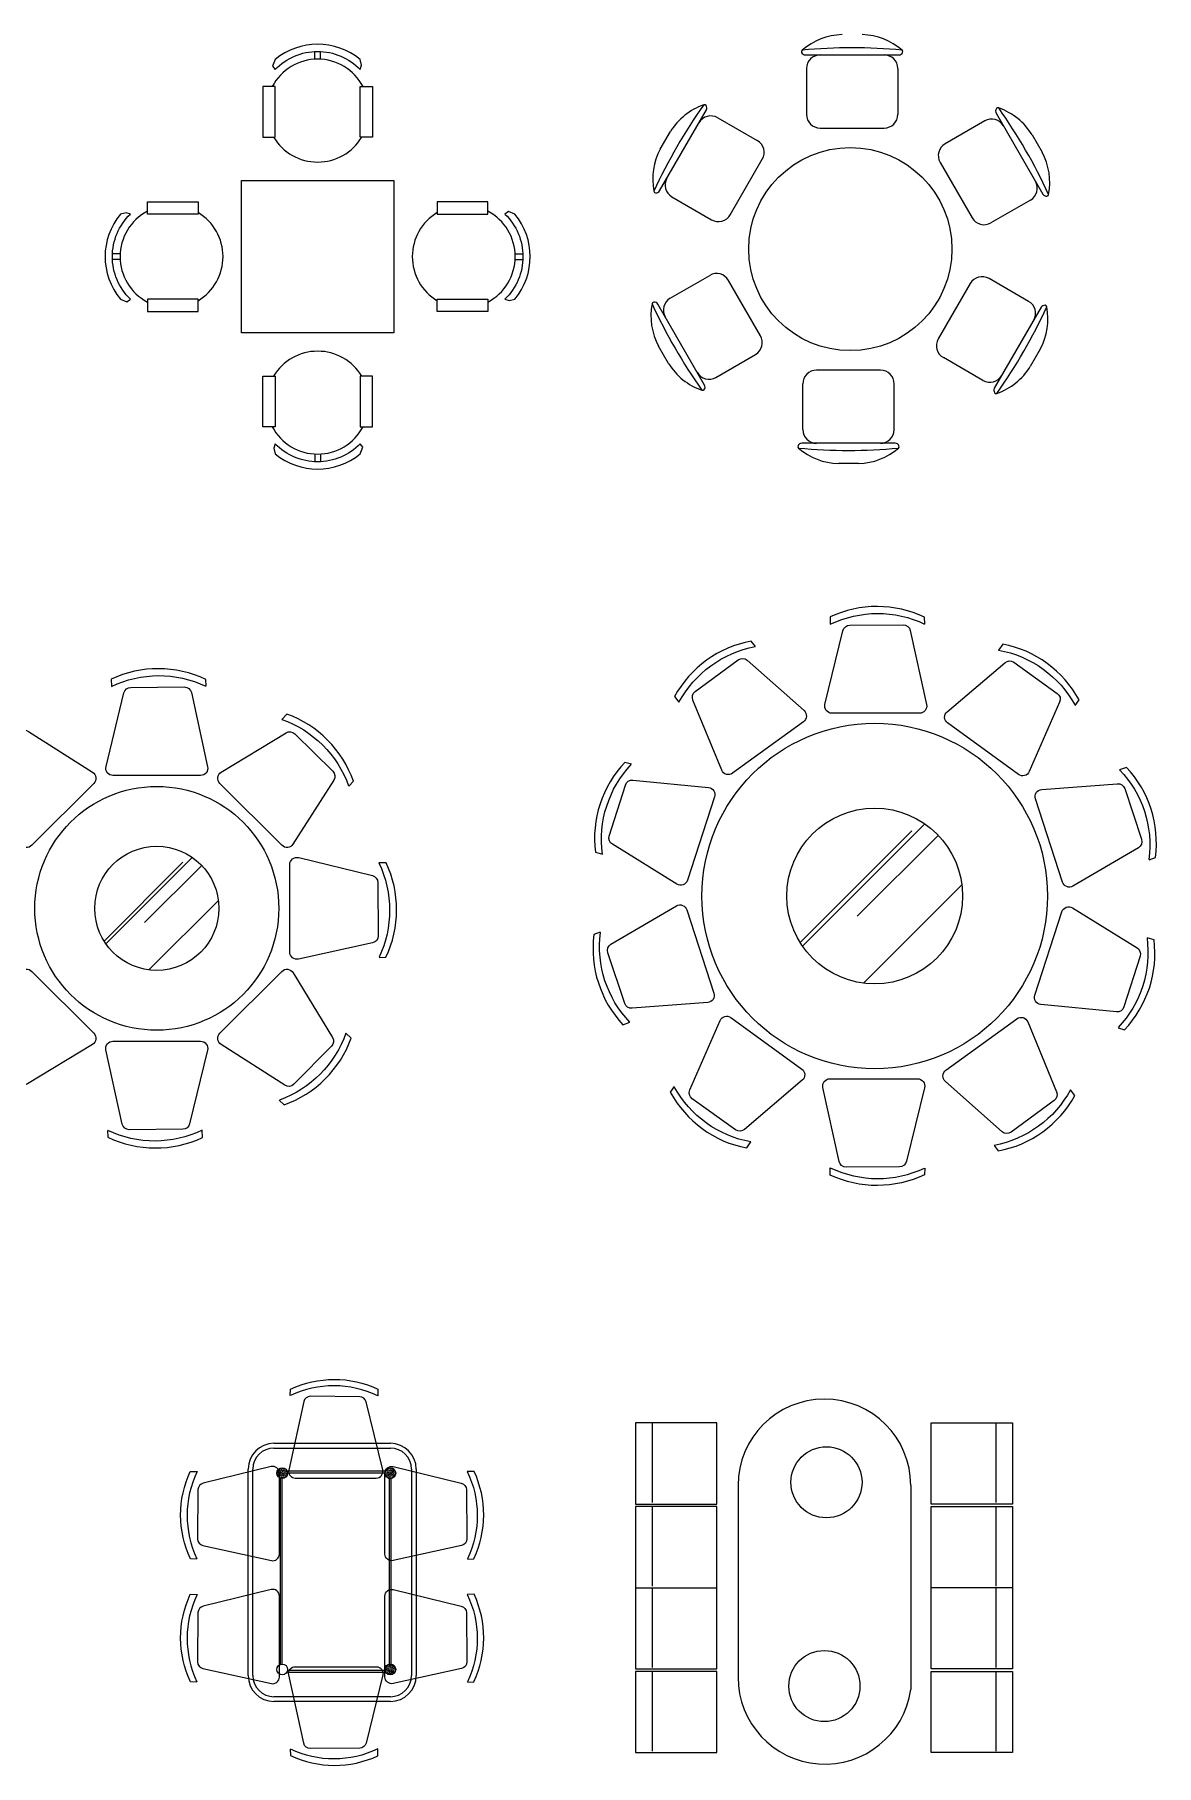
# Model space of a CAD drawing. Header units: millimetres. Extents: x 42 to 19556, y 853 to 17555.
# Drawn here: x 14036 to 19556, y 1769 to 10291 of the extents above; entities that cross this region are included whole.
import ezdxf

# ---------------------------------------------------------------- set-up
doc = ezdxf.new("R2010")
doc.units = ezdxf.units.MM
pattern_1 = [(49.99999999999996, (16596.31428029796, 2822.865023962455), (6.656080581581461, -0.5823315963196648), [0.6959901800327332, -7.655891980360066]), (355, (16596.31428029796, 2822.865023962455), (-1.287594208814581, 6.980244514041026), [0.5567921440261866, -6.124713584288052]), (100.4513999999999, (16596.86895367166, 2822.81649638107), (5.368491316396896, 6.397908680009174), [0.5915006175122728, -6.506506996792121]), (46.18419999999997, (16596.31428029796, 2824.720997786149), (9.903857194283804, -1.535994781089254), [1.0439852700491, -11.4838379705401]), (96.63559999999981, (16597.13960159977, 2824.592997699161), (8.673547529396314, 9.039686297881348), [0.8872509541080169, -9.759758936170172]), (351.1841999999999, (16596.31428029796, 2824.720997786149), (8.673540472843971, 9.039693072416677), [0.8351882160392765, -9.18707037643203]), (20.99999999999998, (16597.24226710794, 2824.25700432295), (5.539219288889816, -3.736250589316648), [0.6959901800327333, -7.655891980360066]), (326, (16597.24226710794, 2824.25700432295), (2.257934422251013, 6.729297472038717), [0.5567921440261867, -6.124713584288052]), (71.45139999999999, (16597.70386876015, 2823.945649813046), (7.797155980453434, 2.993040779616087), [0.5915006175122749, -6.506506996792144]), (37.49999999999998, (16596.31428029796, 2822.865023962455), (0.1128418652193757, 3.089211376797932), [0, -6.050474631751227, 0, -6.217512274959085, 0, -6.14791325695581]), (7.499999999999861, (16596.31428029796, 2822.865023962455), (2.441250863006519, 3.660089044800297), [0, -3.544909983633387, 0, -5.911276595744678, 0, -2.343166939443533]), (327.5, (16594.24486942997, 2822.865023962455), (4.953802312761964, -0.2093062565203506), [0, -2.319967266775775, 0, -7.238297872340415, 0, -9.604664484451709]), (317.5, (16593.31688261998, 2822.865023962455), (5.411891293242766, 0.9289611290085764), [0, -3.01595744680851, 0, -4.806972176759411, 0, -6.820703764320784])]

msp = doc.modelspace()

# ---------------------------------------------------------------- hatches: boundary and pattern name
at = {"true_color": 0x000000}
h = msp.add_hatch(dxfattribs=at)
h.set_pattern_fill('AR-RROOF', color=18, scale=541.7847025495751, angle=45, style=0)
h.set_pattern_definition([(44.99999999999999, (-89567.71510920546, -2096.575778951868), (459.7195645391294, 1225.918838771011), [8126.770538243622, -1083.569405099149, 2708.923512747874, -541.7847025495747]), (44.99999999999999, (-89249.74241025804, -1395.503443039255), (-892.622154480143, 126.4228802482606), [1625.354107648724, -178.7889518413596, 3250.708215297449, -406.3385269121811]), (44.99999999999999, (-89701.7999821069, -1579.3912688524), (1735.441356135213, 2248.794869870574), [4334.277620396598, -758.4985835694046, 2167.138810198299, -541.7847025495747])])
h.paths.add_polyline_path([(18602.70884179452, 6049.47180206445, 1), (17737.50773014443, 6049.47180206445, 1)])
h = msp.add_hatch(dxfattribs=at)
h.set_pattern_fill('AR-RROOF', color=18, scale=382.4362606232295, angle=45, style=0)
h.set_pattern_definition([(44.99999999999999, (-61412.65622537641, 238.6407372404356), (324.5079279099738, 865.3544744265965), [5736.543909348442, -764.872521246459, 1912.181303116147, -382.4362606232295]), (44.99999999999999, (-61188.20490862301, 733.5153273023898), (-630.0862266918656, 89.23968017524281), [1147.308781869689, -126.2039660056657, 2294.617563739377, -286.8271954674221]), (44.99999999999999, (-61507.30437098129, 603.7121561393142), (1225.017427860151, 1587.384614026288), [3059.490084985836, -535.4107648725212, 1529.745042492918, -382.4362606232295])])
h.paths.add_polyline_path([(14942.93715164938, 5988.791970900726, 1), (14332.20695530006, 5988.791970900726, 1)])
h = msp.add_hatch(dxfattribs=at)
h.set_pattern_fill('AR-CONC,_I', color=18, scale=0.927986906710311, angle=-1.272221872585407e-14, style=2)
h.set_pattern_definition(pattern_1)
edge = h.paths.add_edge_path()
edge.add_arc((15254.69493749959, 3207.893184488872), 26.5862726557079, 0, 360)
h = msp.add_hatch(dxfattribs=at)
h.set_pattern_fill('AR-CONC,_I', color=18, scale=0.927986906710311, angle=-1.272221872585407e-14, style=2)
h.set_pattern_definition(pattern_1)
edge = h.paths.add_edge_path()
edge.add_arc((15786.42086428998, 3207.893184488872), 26.5862726557079, 0, 360)
h = msp.add_hatch(dxfattribs=at)
h.set_pattern_fill('AR-CONC,_I', color=18, scale=0.927986906710311, angle=-1.272221872585407e-14, style=2)
h.set_pattern_definition(pattern_1)
edge = h.paths.add_edge_path()
edge.add_arc((15254.69493749959, 2241.388668074156), 26.5862726557079, -1.272221872585407e-14, 360)
h.paths.add_polyline_path([(15210.65849368868, 2274.131206374383), (15212.33887691458, 2274.131206374383), (15212.33887691458, 2274.766645409632), (15210.65849368868, 2274.766645409632)], flags=9)
h = msp.add_hatch(dxfattribs=at)
h.set_pattern_fill('AR-CONC,_I', color=18, scale=0.927986906710311, angle=-1.272221872585407e-14, style=2)
h.set_pattern_definition(pattern_1)
edge = h.paths.add_edge_path()
edge.add_arc((15786.42086428998, 2241.388668074156), 26.5862726557079, 0, 360)

# ---------------------------------------------------------------- linework, layer by layer
at = {"color": 18, "true_color": 0x000000}
for p, q in [((15414.59764261206, 10169.29727087053), (15414.59764261206, 10207.34100074414)), ((15443.51196266187, 10169.29727087053), (15443.51196266187, 10207.34100074414)), ((17829.11370601912, 10190.66346119589), (18289.11370598187, 10190.66346119589)), ((17834.1137061402, 10123.16346119123), (17834.1137061402, 9898.16346118541)), ((18284.11370609363, 10123.16346119123), (18284.11370609363, 9898.16346118541)), ((17111.67162936588, 9521.168603679049), (17341.67162934726, 9919.540289411903)), ((18767.63429888932, 9904.087825679104), (18997.63429887069, 9505.716139931697)), ((17115.28580519778, 9727.42854020989), (17164.85237237473, 9813.280352886883)), ((17397.62834390101, 9881.46016238979), (17592.48405974766, 9768.96016238688)), ((17901.61370602844, 9830.663461180753), (18216.61370597256, 9830.663461180753)), ((18711.67758410273, 9866.007698656991), (18516.82186825608, 9753.50769865408)), ((18944.45355562901, 9797.827889139531), (18994.02012280596, 9711.976076462539)), ((17459.69077456219, 9403.95544545108), (17617.19077453425, 9676.75344763929)), ((18492.11515346949, 9661.300983891939), (18649.61515344155, 9388.502981703728)), ((17172.62834404071, 9491.748730696505), (17367.48405988736, 9379.248730693595)), ((18936.67758396303, 9476.296266949154), (18741.82186811639, 9363.796266946243)), ((14457.24678575469, 9211.946413998608), (14419.20305579377, 9211.946413998608)), ((16400.86281951924, 9211.946413998608), (16438.90654948016, 9211.946413998608)), ((14457.24678575469, 9183.032093774178), (14419.20305579377, 9183.032093774178)), ((16400.86281951924, 9183.032093774178), (16438.90654948016, 9183.032093774178)), ((17163.70685981063, 8992.889669360826), (17358.56257565727, 9105.389669363736)), ((17608.26929053699, 8807.88495241804), (17450.76929056493, 9080.68295460625)), ((18640.69366921147, 9065.230490873451), (18483.19366923941, 8792.432488670689)), ((18927.75609996577, 8977.437205628026), (18732.90038411913, 9089.937205630937)), ((17332.75014511717, 8565.098110645427), (17102.7501451358, 8963.469796378282)), ((18988.7128146406, 8948.017332645482), (18758.71281465923, 8549.645646898076)), ((17155.93088837748, 8671.358047170448), (17106.36432120053, 8757.20985984744)), ((17388.70685990376, 8603.178237652988), (17583.5625757504, 8715.678237655899)), ((18702.75609987264, 8587.725773920189), (18507.900384026, 8700.225773923099)), ((18985.09863857587, 8741.75739611464), (18935.53207139892, 8655.905583437649)), ((18198.77073774522, 8638.522475129226), (17883.7707378011, 8638.522475129226)), ((17816.27073791286, 8346.0224751333), (17816.27073791286, 8571.02247512457)), ((18266.27073786629, 8346.0224751333), (18266.27073786629, 8571.02247512457)), ((18271.27073798736, 8278.522475128644), (17811.27073779178, 8278.522475128644)), ((15414.59764261206, 8225.681236916804), (15414.59764261206, 8187.637507043197)), ((15443.51196266187, 8225.681236916804), (15443.51196266187, 8187.637507043197)), ((18090.83730495011, 8178.522475122823), (17991.7041705962, 8178.522475122823)), ((16993.46105847915, 3455.517728173523), (16993.46105847915, 3055.517728179344)), ((17393.46105861885, 3455.517728173523), (16993.46105847915, 3455.517728173523)), ((17075.24495083315, 3451.553387175314), (17075.24495083315, 3062.866844106698)), ((17393.46105861885, 3055.517728179344), (17393.46105861885, 3455.517728173523)), ((18766.08879631793, 3451.553387175314), (18766.08879631793, 3062.866844106698)), ((15214.1860311426, 3354.735693560448), (15786.95981810277, 3354.735693560448)), ((15214.1860311426, 3331.536020895233), (15786.95981810277, 3331.536020895233)), ((15087.09822432545, 2210.945431696833), (15087.09822432545, 3227.647886685096)), ((15110.29789713619, 2210.945431696833), (15110.29789713619, 3227.647886685096)), ((15244.21099783329, 3179.287270352594), (15244.21099783329, 2266.04789118655)), ((15253.49086686445, 3179.287270352594), (15253.49086686445, 2266.04789118655)), ((15759.27267293853, 3217.285367471864), (15282.22838230839, 3217.285367471864)), ((15759.27267293853, 3208.0054984116), (15282.22838230839, 3208.0054984116)), ((15782.26274229062, 2266.04789118655), (15782.26274229062, 3179.287270352594)), ((15791.54261132178, 2266.04789118655), (15791.54261132178, 3179.287270352594)), ((15890.84795234201, 3227.647886685096), (15890.84795234201, 2210.945431696833)), ((15914.04762491991, 3227.647886685096), (15914.04762491991, 2210.945431696833)), ((17497.62357795087, 3147.153106839047), (17497.62357795087, 2203.611084217206)), ((18347.623578044, 3147.153106839047), (18347.623578044, 2142.063361506094)), ((16993.46105847915, 3055.517728179344), (17393.46105861885, 3055.517728179344)), ((17393.46105861885, 3043.772093079402), (16993.46105847915, 3043.772093079402)), ((16993.46105847915, 3043.772093079402), (16993.46105847915, 2243.772093076492)), ((17075.24495083315, 3039.807752081193), (17075.24495083315, 2651.121209012577)), ((17393.46105861885, 2243.772093076492), (17393.46105861885, 3043.772093079402)), ((18766.08879631793, 3039.807752081193), (18766.08879631793, 2651.121209012577)), ((16993.46105847915, 2643.772093070671), (17393.46105861885, 2643.772093070671)), ((17075.24495083315, 2639.807752087014), (17075.24495083315, 2251.121209003846)), ((18766.08879631793, 2639.807752087014), (18766.08879631793, 2251.121209003846)), ((15282.22838230839, 2237.329663142096), (15759.27267293853, 2237.329663142096)), ((15282.22838230839, 2228.049794067279), (15759.27267293853, 2228.049794067279)), ((16993.46105847915, 2243.772093076492), (17393.46105861885, 2243.772093076492)), ((16993.46105847915, 2232.02645797655), (16993.46105847915, 1832.026457982371)), ((17393.46105861885, 2232.02645797655), (16993.46105847915, 2232.02645797655)), ((17075.24495083315, 2228.062116992893), (17075.24495083315, 1839.375573909725)), ((17393.46105861885, 1832.026457982371), (17393.46105861885, 2232.02645797655)), ((18766.08879631793, 2228.062116992893), (18766.08879631793, 1839.375573909725)), ((15786.95981810277, 2107.057297486695), (15214.1860311426, 2107.057297486695)), ((15786.95981810277, 2083.857624821481), (15214.1860311426, 2083.857624821481)), ((16993.46105847915, 1832.026457982371), (17393.46105861885, 1832.026457982371))]:
    msp.add_line(p, q, dxfattribs=at)
for points in [[(15219.97183212487, 10119.21041568066, -0.4232272692273249), (15638.13777314906, 10119.21041568066), (15644.47362116014, 10140.16261787119), (15638.13777314906, 10168.04221028078, 0.3612779586419062), (15219.97183212487, 10168.04221028078), (15207.30013633554, 10135.94153085514)], [(14507.33364094456, 8988.406283403398, -0.4232272692273249), (14507.33364094456, 9406.572224383941), (14486.38143856486, 9412.908072307706), (14458.50184630079, 9406.572224383941, 0.3612779586419062), (14458.50184630079, 8988.406283403398), (14490.60252565367, 8975.734587541316)], [(16350.7759645622, 9406.572224383941, -0.4232272692273249), (16350.7759645622, 8988.406283403398), (16371.72816670907, 8982.070435479633), (16399.60775897314, 8988.406283403398, 0.3612779586419062), (16399.60775897314, 9406.572224383941), (16367.50707962026, 9419.243920246023)], [(15638.13777314906, 8275.768092106679, -0.4232272692273249), (15219.97183212487, 8275.768092106679), (15213.63598434662, 8254.81588991615), (15219.97183212487, 8226.93629750656, 0.3612779586419062), (15638.13777314906, 8226.93629750656), (15650.80946893839, 8259.036976932199)], [(18047.49799881072, 7382.726563287084), (18310.40460884513, 7384.771495170658, -0.354444779783923), (18345.19126534404, 7357.014031252125), (18425.23432535061, 6992.326811553445, -0.4790082601800634), (18390.72248933779, 6949.418677585432), (17959.40554154047, 6949.418677585432, -0.4860847710136458), (17925.07670203166, 6993.117130464176), (18013.44397955516, 7355.759418279282, -0.3436426597751999)], [(17287.24699386337, 7056.02904313209), (17498.74092836806, 7212.216055865516, -0.354444779783923), (17543.19935257488, 7210.206879521953), (17822.31331791671, 6962.216851433273, -0.4790082601800634), (17819.61342425027, 6907.217893502908), (17470.67068366276, 6653.696152527933, -0.4860847710136458), (17417.21276299038, 6668.870957962004), (17275.54760373139, 7014.195714292233, -0.3436426597751999)], [(18854.58196618536, 7200.166080307914), (19068.47986241744, 7047.287836875417, -0.354444779783923), (19080.3074307082, 7004.384493165067), (18930.70585735084, 6662.298204494524, -0.4790082601800634), (18877.56442686485, 6647.870343281189), (18528.6216860445, 6901.392084256164, -0.4860847710136458), (18526.53437771776, 6956.922860831488), (18811.18079589622, 7198.365651959553, -0.3436426597751999)], [(14510.00603696273, 7076.571123835398), (14772.91264699714, 7078.616055718972, -0.354444779783923), (14807.69930349605, 7050.858591800439), (14887.74236350262, 6686.171372087207, -0.4790082601800634), (14853.23052725696, 6643.263238119194), (14421.91357945965, 6643.263238119194, -0.4860847710136458), (14387.58474018367, 6686.961690997938), (14475.95201770717, 7049.603978827596, -0.3436426597751999)], [(13778.19324273558, 6667.765191029408), (13962.6503040822, 6855.114222970675, -0.354444779783923), (14006.8756759906, 6860.084612738225), (14321.34747261123, 6658.810797279235, -0.4790082601800634), (14327.28455157892, 6604.066611341201), (14022.29741297604, 6299.079472738318, -0.4860847710136458), (13967.12378540949, 6305.704789920943), (13773.18206581229, 6624.6167120561, -0.3436426597751999)], [(15316.54527353065, 6848.170781698078), (15503.89430544281, 6663.713720176835, -0.354444779783923), (15508.86469532677, 6619.488348472165), (15307.59087985323, 6305.016551807872, -0.4790082601800634), (15252.84669397341, 6299.079472738318), (14947.85955537052, 6604.066611341201, -0.4860847710136458), (14954.48487240763, 6659.240238878643), (15273.39679457189, 6853.181958475849, -0.3436426597751999)], [(16864.21899509558, 6344.860868514748), (16943.5167595552, 6595.531831816421, -0.354444779783923), (16980.66534463258, 6620.0383801196), (17352.23816719779, 6583.469305522973, -0.4790082601800634), (17382.38148380013, 6537.387256191229), (17249.09721676202, 6127.180462427437, -0.4860847710136458), (17196.9293238403, 6108.035360521986), (16879.34300338791, 6304.140265580732, -0.3436426597751999)], [(19400.22025199549, 6578.079493702622), (19483.40770823823, 6328.672367803752, -0.354444779783923), (19467.75845939235, 6287.010763365193), (19145.6549685722, 6098.19074091583, -0.4790082601800634), (19094.18216429593, 6117.754105057335), (18960.89789749065, 6527.960898835678, -0.4860847710136458), (18991.84940092207, 6574.113129871781), (19364.0497025376, 6602.133484441671, -0.3436426597751999)], [(15725.35120638029, 6116.357987427269), (15727.39613836573, 5853.451377436519, -0.354444779783923), (15699.63867438899, 5818.664720908506), (15334.9514546612, 5738.621660785517, -0.4790082601800634), (15292.0433207223, 5773.133497002069), (15292.0433207223, 6204.45044478483, -0.4860847710136458), (15335.74177360104, 6238.779284249991), (15698.38406134339, 6150.412006595521, -0.3436426597751999)], [(16939.99631994346, 5520.864110411727), (16856.80886370072, 5770.271236310597, -0.354444779783923), (16872.45811254659, 5811.932840749156), (17194.56160336675, 6000.752863198519, -0.4790082601800634), (17246.03440764302, 5981.189499057014), (17379.3186744483, 5570.982705293223, -0.4860847710136458), (17348.36717101687, 5524.830474242568), (16976.16686940135, 5496.810119672678, -0.3436426597751999)], [(19475.99757684337, 5754.082735599601), (19396.69981238374, 5503.411772297928, -0.354444779783923), (19359.55122730637, 5478.905223994749), (18987.97840474115, 5515.474298591376, -0.4790082601800634), (18957.83508837165, 5561.55634792312), (19091.11935517692, 5971.763141686912, -0.4860847710136458), (19143.28724833147, 5990.908243592363), (19460.87356855103, 5794.803338533617, -0.3436426597751999)], [(13958.5988334188, 5129.413160088821), (13771.24980127381, 5313.870221624617, -0.354444779783923), (13766.27941162267, 5358.095593314734), (13967.55322709621, 5672.567389979027, -0.4790082601800634), (14022.29741297604, 5678.504469048581), (14327.28455157892, 5373.517330445698, -0.4860847710136458), (14320.65923454182, 5318.343702908256), (14001.74731237756, 5124.401983311051, -0.3436426597751999)], [(15496.95086421387, 5309.818750757491), (15312.49380286725, 5122.469718816224, -0.354444779783923), (15268.26843095885, 5117.499329048675), (14953.79663433821, 5318.773144522216, -0.4790082601800634), (14947.85955537052, 5373.517330445698), (15252.84669397341, 5678.504469048581, -0.4860847710136458), (15308.02032153995, 5671.879151880508), (15501.96204113716, 5352.967229745351, -0.3436426597751999)], [(17485.63460575358, 4898.777523806435), (17271.7367095215, 5051.655767238932, -0.354444779783923), (17259.90914123075, 5094.559110949282), (17409.51071482094, 5436.645399619825, -0.4790082601800634), (17462.6521450741, 5451.07326083316), (17811.59488589445, 5197.551519858185, -0.4860847710136458), (17813.68219422118, 5142.020743297413), (17529.03577627556, 4900.577952154796, -0.3436426597751999)], [(19052.96957807557, 5042.914560982259), (18841.47564357088, 4886.727548248833, -0.354444779783923), (18797.01721936406, 4888.736724606948), (18517.90325402224, 5136.726752681076, -0.4790082601800634), (18520.60314768867, 5191.725710625993), (18869.54588827619, 5445.247451586416, -0.4860847710136458), (18923.00380894856, 5430.072646152345), (19064.66896820755, 5084.747889822116, -0.3436426597751999)], [(14765.13806998671, 4901.012817966053), (14502.23145995231, 4898.967886067927, -0.354444779783923), (14467.4448034534, 4926.72534998646), (14387.40174344683, 5291.412569699693, -0.4790082601800634), (14421.91357945965, 5334.320703667705), (14853.23052725696, 5334.320703667705, -0.4860847710136458), (14887.55936676578, 5290.622250788962), (14799.19208924228, 4927.979962973855, -0.3436426597751999)], [(18292.71857312822, 4716.217040827265), (18029.81196309382, 4714.172108943691, -0.354444779783923), (17995.02530659491, 4741.929572862224), (17914.98224658833, 5106.616792575456, -0.4790082601800634), (17949.49408283399, 5149.524926528917), (18380.81103039847, 5149.524926528917, -0.4860847710136458), (18415.13986990729, 5105.826473664725), (18326.77259238379, 4743.184185835067, -0.3436426597751999)], [(15636.1370377749, 3584.369750796119), (15392.97529613075, 3586.261103759985, 0.354444779783923), (15360.80119456572, 3560.588286841172), (15286.76954564115, 3223.289884802303, 0.4790082601800634), (15318.68946645816, 3183.604246690171), (15717.61355642637, 3183.604246690171, 0.4860847710136458), (15749.36422403378, 3224.020849011955), (15667.63352463429, 3559.427898086957, 0.3436426597751999)], [(14840.13802069647, 3127.005820177961), (14838.24666752887, 2883.84407870844, 0.354444779783923), (14863.91948466597, 2851.669977099751), (15201.21788653021, 2777.638328015106, 0.4790082601800634), (15240.903524686, 2809.558248933987), (15240.903524686, 3208.482338931295, 0.4860847710136458), (15200.48692240787, 3240.233006553259), (14865.07987324556, 3158.502307095565, 0.3436426597751999)], [(16161.00782878173, 3127.005820177961), (16162.89918171649, 2883.84407870844, -0.354444779783923), (16137.22636481223, 2851.669977099751), (15799.92796271516, 2777.638328015106, -0.4790082601800634), (15760.24232455937, 2809.558248933987), (15760.24232455937, 3208.482338931295, -0.4860847710136458), (15800.65892707033, 3240.233006553259), (16136.06597599981, 3158.502307095565, -0.3436426597751999)], [(14840.13802069647, 2521.461644108873), (14838.24666752887, 2278.299902639352, 0.354444779783923), (14863.91948466597, 2246.125801030663), (15201.21788653021, 2172.094151946018, 0.4790082601800634), (15240.903524686, 2204.014072864898), (15240.903524686, 2602.938162862207, 0.4860847710136458), (15200.48692240787, 2634.68883048417), (14865.07987324556, 2552.958131026477, 0.3436426597751999)], [(16161.00782878173, 2521.461644108873), (16162.89918171649, 2278.299902639352, -0.354444779783923), (16137.22636481223, 2246.125801030663), (15799.92796271516, 2172.094151946018, -0.4790082601800634), (15760.24232455937, 2204.014072864898), (15760.24232455937, 2602.938162862207, -0.4860847710136458), (15800.65892707033, 2634.68883048417), (16136.06597599981, 2552.958131026477, -0.3436426597751999)], [(15636.1370377749, 1854.22356758581), (15392.97529613075, 1852.332214621943, -0.354444779783923), (15360.80119456572, 1878.005031540757), (15286.76954564115, 2215.303433579626, -0.4790082601800634), (15318.68946645816, 2254.989071677206), (15717.61355642637, 2254.989071677206, -0.4860847710136458), (15749.36422403378, 2214.572469369974), (15667.63352463429, 1879.165420294972, -0.3436426597751999)]]:
    msp.add_lwpolyline(points, format="xyb", close=True, dxfattribs=at)
for points in [[(15159.17590214347, 10035.55435741227), (15159.17590214347, 9785.715104110655), (15220.11629888264, 9785.715104110655), (15220.11629888264, 10035.55435741227)], [(15698.93370313046, 10035.55435741227), (15698.93370313046, 9785.715104110655), (15637.99330639129, 9785.715104110655), (15637.99330639129, 10035.55435741227)], [(15804.05480275338, 8822.489253886393), (15054.05480275338, 8822.489253886393), (15054.05480275338, 9572.489253886393), (15804.05480275338, 9572.489253886393)], [(14590.98969912564, 9467.368154336233), (14840.8289523836, 9467.368154336233), (14840.8289523836, 9406.427757713478), (14590.98969912564, 9406.427757713478)], [(16267.11990614829, 9467.368154336233), (16017.28065289033, 9467.368154336233), (16017.28065289033, 9406.427757713478), (16267.11990614829, 9406.427757713478)], [(14590.98969912564, 8927.610353451106), (14840.8289523836, 8927.610353451106), (14840.8289523836, 8988.55075007386), (14590.98969912564, 8988.55075007386)], [(16267.11990614829, 8927.610353451106), (16017.28065289033, 8927.610353451106), (16017.28065289033, 8988.55075007386), (16267.11990614829, 8988.55075007386)], [(15159.17590214347, 8359.424150375067), (15159.17590214347, 8609.263403691235), (15220.11629888264, 8609.263403691235), (15220.11629888264, 8359.424150375067)], [(15698.93370313046, 8359.424150375067), (15698.93370313046, 8609.263403691235), (15637.99330639129, 8609.263403691235), (15637.99330639129, 8359.424150375067)], [(18447.87268853222, 3455.517728173523), (18847.87268867192, 3455.517728173523), (18847.87268867192, 3055.517728179344), (18447.87268853222, 3055.517728179344)], [(18447.87268853222, 2232.02645797655), (18847.87268867192, 2232.02645797655), (18847.87268867192, 1832.026457982371), (18447.87268853222, 1832.026457982371)]]:
    msp.add_lwpolyline(points, close=True, dxfattribs=at)
for points in [[(18417.26980905922, 7388.717172755511), (18416.02822544926, 7422.222990179667, 0.223510425787091), (17950.43435681553, 7423.463946383796), (17951.67594065832, 7387.476216551382, -0.2259634158616322), (18416.02822544926, 7388.717172755511, 0.2245593926962235)], [(17582.87748054543, 7278.221964836936), (17562.17879278527, 7304.598955991329, 0.223510425787091), (17184.77602501342, 7031.933701132308), (17206.93354413786, 7003.548800669611, -0.2259634158616322), (17581.87301818223, 7277.492180278292, 0.2245593926962235)], [(19157.25483664253, 6987.66616833827), (19175.9445996763, 7015.50272860995, 0.223510425787091), (18800.00066326873, 7290.175892777275), (18779.85206887068, 7260.331423197291, -0.2259634158616322), (19156.25037427933, 6988.395952896914, 0.2245593926962235)], [(14879.77784721123, 7082.561733303824), (14878.53626360127, 7116.067550727981, 0.223510425787091), (14412.94239496754, 7117.30850693211), (14414.18397881032, 7081.320777099696, -0.2259634158616322), (14878.53626360127, 7082.561733303824, 0.2245593926962235)], [(15582.24942873174, 6590.93862769159), (15605.06368719914, 6615.508750620298, 0.223510425787091), (15276.71659400628, 6945.610820927774), (15252.14735849702, 6919.285720899003, -0.2259634158616322), (15581.37149655202, 6591.816559914965, 0.2245593926962235)], [(16972.78736031556, 6698.385958429659), (16940.53776387998, 6707.559009199846, 0.223510425787091), (16795.4811264103, 6265.13640309067), (16830.09116200672, 6255.196399201755, -0.2259634158616322), (16972.40368987375, 6697.205142206163, 0.2245593926962235)], [(19520.18343366624, 6228.256804054487), (19551.66568921821, 6239.791487271665, 0.223510425787091), (19408.96949090937, 6682.981046499568), (19375.12679642939, 6670.679410163662, -0.2259634158616322), (19519.79976322444, 6229.437620277982, 0.2245593926962235)], [(15731.34181590693, 5746.586177076912), (15764.84763331653, 5747.827760715969, 0.223510425787091), (15766.0885894479, 6213.421629306045), (15730.10085977556, 6212.180045652436, -0.2259634158616322), (15731.34181590693, 5747.827760715969, 0.2245593926962235)], [(16820.0331382727, 5870.686800059862), (16788.55088272074, 5859.152116842684, 0.223510425787091), (16931.24708102958, 5415.962557614781), (16965.08977550955, 5428.264193950687, -0.2259634158616322), (16820.41680871451, 5869.505983836367, 0.2245593926962235)], [(19367.42921162338, 5400.55764568469), (19399.67880805896, 5391.384594914503, 0.223510425787091), (19544.73544552864, 5833.807201023679), (19510.12541016506, 5843.747204912594, -0.2259634158616322), (19367.81288206519, 5401.738461908186, 0.2245593926962235)], [(15239.71871019283, 5044.114595585503), (15264.2888332525, 5021.300337088993, 0.223510425787091), (15594.39090348722, 5349.647430310957), (15568.06580338569, 5374.216665892978, -0.2259634158616322), (15240.59664260538, 5044.992527808878, 0.2245593926962235)], [(17182.96173529641, 5111.277435776079), (17164.27197226265, 5083.440875504399, 0.223510425787091), (17540.21590867022, 4808.767711337074), (17560.3645033011, 4838.612180917058, -0.2259634158616322), (17183.96619765961, 5110.547651217435, 0.2245593926962235)], [(18757.33909139351, 4820.721639277413), (18778.03777915367, 4794.34464812302, 0.223510425787091), (19155.44054692553, 5067.009902982041), (19133.28302780108, 5095.394803444738, -0.2259634158616322), (18758.34355375671, 4821.451423836057, 0.2245593926962235)], [(14395.36625973822, 4895.022208497627), (14396.60784334817, 4861.516391058918, 0.223510425787091), (14862.20171198191, 4860.275434869342), (14860.96012813912, 4896.263164687203, -0.2259634158616322), (14396.60784334817, 4895.022208497627, 0.2245593926962235)], [(18417.26980905922, 4710.226431358838), (18416.02822544926, 4676.720613934682, -0.223510425787091), (17950.43435681553, 4675.479657730553), (17951.67594065832, 4711.467387562967, 0.2259634158616322), (18416.02822544926, 4710.226431358838, -0.2245593926962235)], [(15294.13590906595, 3589.910452225828), (15295.28424702992, 3620.899908580119, -0.223510425787091), (15725.91098514793, 3622.047666213708), (15724.76264718396, 3588.762694577686, 0.2259634158616322), (15295.28424702992, 3589.910452225828, -0.2245593926962235)], [(14834.59731913579, 2785.004691498121), (14803.60786291247, 2786.15302946209, -0.223510425787091), (14802.46010516246, 3216.779767638305), (14835.7450768858, 3215.631429674337, 0.2259634158616322), (14834.59731913579, 2786.15302946209, -0.2245593926962235)], [(16166.54853010958, 2785.004691498121), (16197.53798656573, 2786.15302946209, 0.223510425787091), (16198.6857440829, 3216.779767638305), (16165.4007725924, 3215.631429674337, -0.2259634158616322), (16166.54853010958, 2786.15302946209, 0.2245593926962235)], [(14834.59731913579, 2179.460515429033), (14803.60786291247, 2180.608853393001, -0.223510425787091), (14802.46010516246, 2611.235591569217), (14835.7450768858, 2610.087253605248, 0.2259634158616322), (14834.59731913579, 2180.608853393001, -0.2245593926962235)], [(16166.54853010958, 2179.460515429033), (16197.53798656573, 2180.608853393001, 0.223510425787091), (16198.6857440829, 2611.235591569217), (16165.4007725924, 2610.087253605248, -0.2259634158616322), (16166.54853010958, 2180.608853393001, 0.2245593926962235)], [(15294.13590906595, 1848.682866156101), (15295.28424702992, 1817.69340980181, 0.223510425787091), (15725.91098514793, 1816.545652153669), (15724.76264718396, 1849.83062378969, -0.2259634158616322), (15295.28424702992, 1848.682866156101, 0.2245593926962235)]]:
    msp.add_lwpolyline(points, format="xyb", dxfattribs=at)
for points in [[(18847.87268867192, 3043.772093079402), (18847.87268867192, 2243.772093076492), (18447.87268853222, 2243.772093076492), (18447.87268853222, 3043.772093079402)], [(18447.87268853222, 3043.772093079402), (18847.87268867192, 3043.772093079402)], [(18847.87268867192, 2643.772093070671), (18447.87268853222, 2643.772093070671)]]:
    msp.add_lwpolyline(points, dxfattribs=at)
for centre, radius in [((18050.19222200324, 9234.592968162266), 500), ((18170.10828608589, 6049.47180206445), 850.2632331468706), ((14637.57205347472, 5988.791970900726), 600.1858116330851), ((18170.10828608589, 6049.47180206445), 432.6005558495748), ((14637.57205347472, 5988.791970900726), 305.3650982467587), ((17932.70266172884, 3162.794483229751), 175), ((15254.69493749959, 3207.893184488872), 26.5862726557079), ((15786.42086428998, 3207.893184488872), 26.5862726557079), ((17922.62357799744, 2159.523835100932), 175), ((15254.69493749959, 2241.388668074156), 26.5862726557079), ((15786.42086428998, 2241.388668074156), 26.5862726557079)]:
    msp.add_circle(centre, radius, dxfattribs=at)
for centre, radius, start, end in [((18019.26811784913, 9975.223589863977), 315.5896225382623, 91.76513791831347, 130.72654326921), ((18098.95929415186, 9975.223589863977), 315.5896225382623, 49.27345673079004, 88.23486208168653), ((15429.05480275338, 9916.444945440977), 253.2652916436851, 28.05345031596919, 151.9465496840308), ((17819.88630514068, 10206.80923310365), 10, 130.72654326921, 202.6699912427686), ((17829.11370601912, 10210.66346118541), 20, 202.6699912427686, 270), ((18059.1137060005, 7512.825210463139), 2712.716921149136, 84.8023039666781, 95.19769603332193), ((17901.61370602844, 10123.16346119123), 67.5, 90, 180), ((18216.61370597256, 10123.16346119123), 67.5, 0, 90), ((18289.11370598187, 10210.66346118541), 20, 270, 337.3300087572314), ((18298.34110686032, 10206.80923310365), 10, 337.3300087572314, 49.27345673079004), ((19545.74758164061, 8381.435321179102), 2712.716921149136, 144.802304039307, 155.1976959455482), ((17433.17082478141, 9647.141802387428), 315.5896225382623, 109.2734566379219, 148.2348621775244), ((17363.87834395689, 9823.003447644529), 67.5, 59.99999997677336, 150.0000000201027), ((17332.30268094165, 9935.60433889879), 10, 37.33000875830744, 109.2734566379219), ((17324.35112120991, 9929.540289421217), 20, 330.0000000201026, 37.33000875830744), ((17901.61370602844, 9898.16346118541), 67.5, 180, 270), ((18216.61370597256, 9898.16346118541), 67.5, 270, 0), ((18784.95480679383, 9914.087825673865), 20, 142.6699912416926, 209.9999999798974), ((18777.00324706209, 9920.151875151438), 10, 70.72654336207815, 142.6699912416926), ((16563.55834636313, 8365.982857446303), 2712.716921149136, 24.80230405445181, 35.197695960693), ((18676.13510322233, 9631.689338654629), 315.5896225382623, 31.76513782247565, 70.72654336207815), ((18745.42758404685, 9807.550983897178), 67.5, 29.99999997989735, 120.0000000232266), ((15429.05480275338, 9916.444945440977), 253.2652916436851, 211.0761922872988, 328.9238077127012), ((17393.32523663004, 9578.127219371614), 315.5896225382623, 151.7651378401136, 190.7265433048943), ((17558.73405980354, 9710.503447641619), 67.5, 330.0000000201026, 59.99999997677336), ((18550.5718682002, 9695.050983894267), 67.5, 120.0000000232266, 209.9999999798974), ((18715.9806913737, 9562.674755624263), 315.5896225382623, 349.2734566951057, 28.2348621598864), ((17206.37834398483, 9550.205445441767), 67.5, 150.0000000201027, 239.9999999767734), ((18902.92758401891, 9534.752981708967), 67.5, 300.0000000232267, 29.99999997989735), ((17093.07528008183, 9521.250326114474), 10, 190.7265433048943, 262.6699911905757), ((17094.35112122854, 9531.16860367381), 20, 262.6699911905757, 330.0000000201026), ((19014.9548067752, 9515.716139926459), 20, 209.9999999798974, 277.3300088094243), ((19016.23064792191, 9505.797862367122), 10, 277.3300088094243, 349.2734566951057), ((14710.09911108238, 9197.489253886393), 253.2652916436851, 118.0534502880139, 241.9465497119861), ((14710.09911108238, 9197.489253886393), 253.2652916436851, 301.0761922830042, 58.92380771699577), ((16148.01049419155, 9197.489253886393), 253.2652916436851, 121.0761922830042, 238.9238077169958), ((16148.01049419155, 9197.489253886393), 253.2652916436851, 298.0534502880139, 61.94654971198612), ((17401.23405983148, 9437.705445453408), 67.5, 239.9999999767734, 330.0000000201026), ((18708.07186817226, 9422.252981706057), 67.5, 209.9999999798974, 300.0000000232267), ((17392.31257583422, 9046.932954603923), 67.5, 29.99999997989735, 120.0000000232266), ((18699.15038417501, 9031.480490871123), 67.5, 59.99999997677336, 150.0000000201027), ((17384.40375263279, 8906.511180685717), 315.5896225382623, 169.2734566951057, 208.2348621598864), ((17084.15379608457, 8963.388073942857), 10, 97.3300088094243, 169.2734566951057), ((19536.82609741052, 10103.20307887823), 2712.716921149136, 204.8023040544518, 215.197695960693), ((17085.42963699845, 8953.46979638352), 20, 29.99999997989735, 97.3300088094243), ((17197.45685998758, 8934.432954615564), 67.5, 120.0000000232266, 209.9999999798974), ((16554.63686236588, 10087.75061513088), 2712.716921149136, 324.802304039307, 335.1976959455482), ((18894.00610002165, 8918.980490868213), 67.5, 330.0000000201026, 59.99999997677336), ((18707.05920714361, 8891.058716952917), 315.5896225382623, 331.7651378401136, 10.72654330489432), ((19006.03332277795, 8938.01733263617), 20, 82.66999119057573, 150.0000000201027), ((19007.30916369183, 8947.935610195505), 10, 10.72654330489432, 82.66999119057573), ((17549.81257580628, 8774.134952415712), 67.5, 300.0000000232267, 29.99999997989735), ((18541.65038420295, 8758.68248866836), 67.5, 150.0000000201027, 239.9999999767734), ((15429.05480275338, 8478.533562346362), 253.2652916436851, 31.07619228729878, 148.9238077127012), ((17424.24934078415, 8837.49659765535), 315.5896225382623, 211.7651378224756, 250.7265433620781), ((17354.95685995964, 8661.634952412802), 67.5, 209.9999999798974, 300.0000000232267), ((17883.7707378011, 8571.02247512457), 67.5, 90, 180), ((18198.77073774522, 8571.02247512457), 67.5, 0, 90), ((18736.50609981676, 8646.182488680002), 67.5, 239.9999999767734, 330.0000000201026), ((18667.21361899225, 8822.04413392255), 315.5896225382623, 289.2734566379219, 328.2348621775243), ((17323.38119694439, 8549.034061158542), 10, 250.7265433620781, 322.6699912416926), ((17315.42963697982, 8555.098110636114), 20, 322.6699912416926, 29.99999997989735), ((18776.03332279657, 8539.645646903315), 20, 150.0000000201027, 217.3300087583075), ((18768.08176283201, 8533.581597425742), 10, 217.3300087583075, 289.2734566379219), ((15429.05480275338, 8478.533562346362), 253.2652916436851, 208.0534503159692, 331.9465496840308), ((17802.04333714617, 8262.376703206333), 10, 157.3300087572314, 229.2734567307901), ((17811.27073779178, 8258.52247512457), 20, 90, 157.3300087572314), ((17883.7707378011, 8346.0224751333), 67.5, 180, 270), ((18198.77073774522, 8346.0224751333), 67.5, 270, 0), ((18271.27073798736, 8258.52247512457), 20, 22.66999124276861, 90), ((18280.49813863297, 8262.376703206333), 10, 310.72654326921, 22.66999124276861), ((18041.27073777316, 10956.36072584684), 2712.716921149136, 264.8023039666781, 275.1976960333219), ((18001.42514985462, 8493.962346446002), 315.5896225382623, 229.2734567307901, 268.2348620816865), ((18081.11632592452, 8493.962346446002), 315.5896225382623, 271.7651379183135, 310.72654326921), ((17922.62357799744, 3147.153106839047), 425.0000000000001, 0, 180), ((15214.1860311426, 3227.647886685096), 127.0878068739771, 90, 180), ((15214.1860311426, 3227.647886685096), 103.8881342062193, 90, 180), ((15786.95981810277, 3227.647886685096), 127.0878068739771, 0, 90), ((15786.95981810277, 3227.647886685096), 103.8881342062193, 0, 90), ((15214.1860311426, 2210.945431696833), 127.0878068739771, 180, 270), ((15214.1860311426, 2210.945431696833), 103.8881342062193, 180, 270), ((15786.95981810277, 2210.945431696833), 127.0878068739771, 270, 0), ((15786.95981810277, 2210.945431696833), 103.8881342062193, 270, 0), ((17924.82366366719, 2201.973159303539), 427.0233617166239, 179.7802311959802, 351.9350077865071)]:
    msp.add_arc(centre, radius, start, end, dxfattribs=at)

doc.saveas('drawing.dxf')
